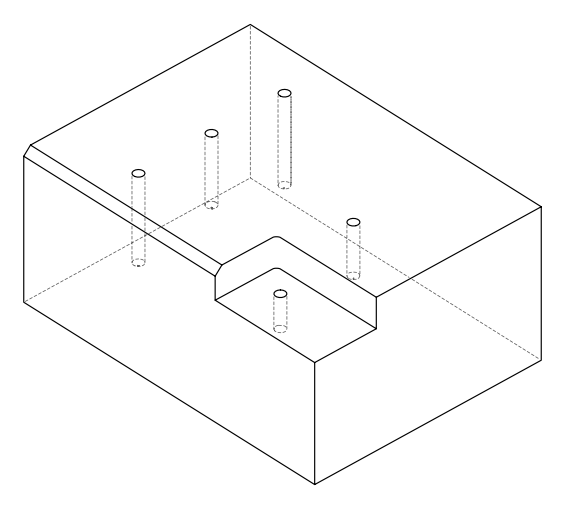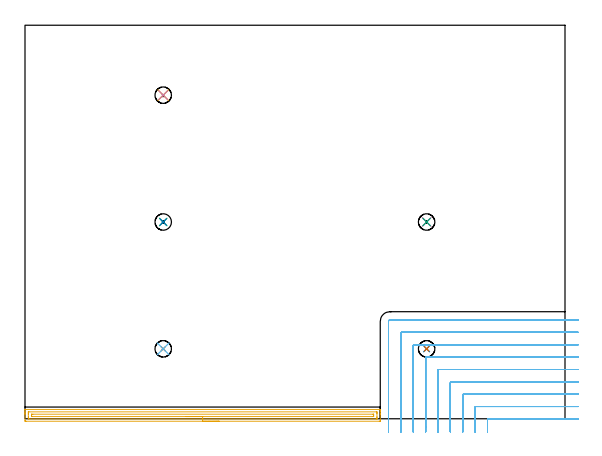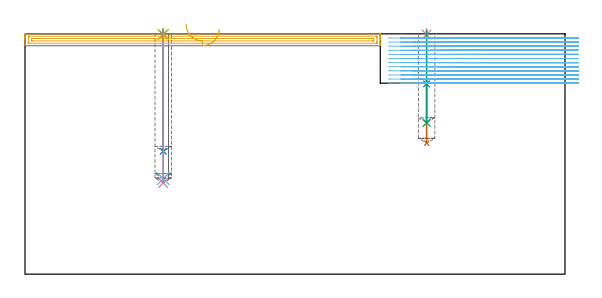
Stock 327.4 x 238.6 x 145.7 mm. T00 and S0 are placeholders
(PLAN: 12 operations, 3 tool changes, 36.3 min)
(1 SPOT_DRILL | STEP1POCKET | NXT0321_9005460120000 | 0.03 min | 1 mm3)
(2 SPOT_DRILL_1 | STEP1POCKET_1 | NXT0321_9005460120000 | 0.03 min | 3266 mm3)
(3 SPOT_DRILL_2 | STEP1POCKET_2 | NXT0321_9005460120000 | 0.03 min | 1 mm3)
(4 SPOT_DRILL_3 | STEP1POCKET_3 | NXT0321_9005460120000 | 0.03 min | 1 mm3)
(5 SPOT_DRILL_4 | STEP1POCKET_4 | NXT0321_9005460120000 | 0.03 min | 1 mm3)
(6 DRILL_BLIND_HOLE_INTO_CENTER | STEP1POCKET | UGT0301_495 | 0.36 min | 6717 mm3)
(7 DRILL_BLIND_HOLE_INTO_CENTER_1 | STEP1POCKET_1 | UGT0301_495 | 0.16 min | 2749 mm3)
(8 DRILL_BLIND_HOLE_INTO_CENTER_2 | STEP1POCKET_2 | UGT0301_495 | 0.29 min | 5416 mm3)
(9 DRILL_BLIND_HOLE_INTO_CENTER_3 | STEP1POCKET_3 | UGT0301_495 | 0.23 min | 4063 mm3)
(10 DRILL_BLIND_HOLE_INTO_CENTER_4 | STEP1POCKET_4 | UGT0301_495 | 0.37 min | 6919 mm3)
(11 AREA_MILL | FG_CHAMFER_SURFACE | UGT0205_001 | 5.36 min | 5544 mm3)
(12 MILL_CORNER_NOTCH_RECTANGULAR | CORNER_NOTCH_RECTANGULAR | NXT0201_013 | Follow Part, ap 2.5, ae 75% | 29.36 min | 213692 mm3)
(TOOL NXT0321_9005460120000 | NC Spot Drill, 142deg, 12mm, Carbide, Uncoated | D12 PA142 FL30 Z2)
(TOOL UGT0301_495 | Carbide Drill 10.0 mm | D10 PA118 FL90.5 Z2)
(TOOL UGT0205_001 | Chamfer Mill 20 x 3 x 45 deg. | D20 FL50 Z2)
(TOOL NXT0201_013 | ENDMILL 10mm | D10 FL30 Z4)
(OP 1 SPOT_DRILL)
G17 G21 G94 G90
T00 M6
G54
G17 G0 G90 X83.8 Y42.4 S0 M3
G43 Z155.7 H0
G94 G81 G98 Z145.27 F250. R148.7
G80
M5
M2
(OP 2 SPOT_DRILL_1)
G17 G21 G94 G90
T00 M6
G54
G17 G0 G90 X243.5 Y42.4 S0 M3
G43 Z155.7 H0
G94 G81 G98 Z115.37 F250. R118.8
G80
M5
M2
(OP 3 SPOT_DRILL_2)
G17 G21 G94 G90
T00 M6
G54
G17 G0 G90 X83.8 Y119.3 S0 M3
G43 Z155.7 H0
G94 G81 G98 Z145.27 F250. R148.7
G80
M5
M2
(OP 4 SPOT_DRILL_3)
G17 G21 G94 G90
T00 M6
G54
G17 G0 G90 X243.5 Y119.3 S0 M3
G43 Z155.7 H0
G94 G81 G98 Z145.27 F250. R148.7
G80
M5
M2
(OP 5 SPOT_DRILL_4)
G17 G21 G94 G90
T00 M6
G54
G17 G0 G90 X83.8 Y196.2 S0 M3
G43 Z155.7 H0
G94 G81 G98 Z145.27 F250. R148.7
G80
M5
M2
(OP 6 DRILL_BLIND_HOLE_INTO_CENTER)
G17 G21 G94 G90
T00 M6
G54
G17 G0 G90 X83.8 Y42.4 S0 M3
G43 Z155.7 H0
G94 G81 G98 Z57.9 F250. R147.7
G80
M5
M2
(OP 7 DRILL_BLIND_HOLE_INTO_CENTER_1)
G17 G21 G94 G90
T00 M6
G54
G17 G0 G90 X243.5 Y42.4 S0 M3
G43 Z155.7 H0
G94 G81 G98 Z79.4 F250. R117.8
G80
M5
M2
(OP 8 DRILL_BLIND_HOLE_INTO_CENTER_2)
G17 G21 G94 G90
T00 M6
G54
G17 G0 G90 X83.8 Y119.3 S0 M3
G43 Z155.7 H0
G94 G81 G98 Z74.5 F250. R147.7
G80
M5
M2
(OP 9 DRILL_BLIND_HOLE_INTO_CENTER_3)
G17 G21 G94 G90
T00 M6
G54
G17 G0 G90 X243.5 Y119.3 S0 M3
G43 Z155.7 H0
G94 G81 G98 Z91.8 F250. R147.7
G80
M5
M2
(OP 10 DRILL_BLIND_HOLE_INTO_CENTER_4)
G17 G21 G94 G90
T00 M6
G54
G17 G0 G90 X83.8 Y196.2 S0 M3
G43 Z155.7 H0
G94 G81 G98 Z55.3 F250. R147.7
G80
M5
M2
(OP 11 AREA_MILL)
G17 G21 G94 G90
T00 M6
G54
G17 G0 G90 X117.7 Y-1.5 S1061 M3
G43 Z155.7 H0
Z148.6
G94 G1 X117.662 Z147.728 F250.
X117.548 Z146.864
X117.359 Z146.012
X117.097 Z145.18
X116.763 Z144.374
X116.36 Z143.6
X115.892 Z142.864
X115.36 Z142.172
X114.771 Z141.529
X114.128 Z140.94
X113.436 Z140.408
X112.7 Z139.94
X111.926 Z139.537
X111.12 Z139.203
X110.288 Z138.941
X109.437 Z138.752
X108.572 Z138.638
X107.7 Z138.6
X0.606
X0.143 Y-1.495 Z138.603
X0.009 Y-1.491 Z138.606
X0. Y-1.038 Z139.059
Y2.491 Z142.585
Y3.058 Z143.155
Y3.373 Z143.469
Y3.941 Z144.037
Y4.256 Z144.35
Y5.27 Z145.37
X0.007 Y5.593 Z145.684
X0.008 Y5.597 Z145.688
X0.159 Y5.6 Z145.7
X215.241
X215.392 Y5.597 Z145.688
X215.393 Y5.593 Z145.684
X215.4 Y5.27 Z145.369
Y4.885 Z144.984
Y4.256 Z144.35
Y3.059 Z143.155
Y2.491 Z142.585
Y-0.754 Z139.342
X215.397 Y-1.038 Z139.059
X215.391 Y-1.491 Z138.606
X215.257 Y-1.495 Z138.603
X214.795 Y-1.5 Z138.6
X107.7
Y-0.086 Z140.014
X2.39 Y-0.085 Z140.015
X2.319
X2.02 Y-0.079 Z140.021
X2.01 Y0.018 Z140.118
X2.003 Y0.227 Z140.327
X2.001 Y0.727 Z140.827
X2. Y1.113 Z141.213
Y2.877 Z142.977
X2.001 Y3.373 Z143.473
X2.002 Y3.757 Z143.857
X2.01 Y4.145 Z144.245
X2.014 Y4.18 Z144.28
X2.032 Y4.181 Z144.281
X2.082 Y4.184 Z144.284
X2.185 Y4.185 Z144.285
X2.39 Y4.186 Z144.286
X213.01 Y4.185 Z144.285
X213.081
X213.38 Y4.179 Z144.279
X213.39 Y4.082 Z144.182
X213.397 Y3.873 Z143.973
X213.399 Y3.373 Z143.473
X213.4 Y2.988 Z143.088
Y1.223 Z141.323
Y0.727 Z140.827
X213.398 Y0.343 Z140.443
X213.39 Y-0.045 Z140.055
X213.386 Y-0.08 Z140.02
X213.368 Y-0.081 Z140.019
X213.318 Y-0.084 Z140.016
X213.215 Y-0.085 Z140.015
X213.01 Y-0.086 Z140.014
X107.7
Y1.328 Z141.428
X4.459 Y1.329 Z141.429
X4.175 Y1.331 Z141.431
X4.081 Y1.332 Z141.432
X4.015 Y1.335 Z141.435
X4.009 Y1.436 Z141.536
X4.003 Y1.609 Z141.709
X4.001 Y1.782 Z141.882
Y2.491 Z142.591
Y2.663 Z142.763
X4.006 Y2.722 Z142.822
X4.01 Y2.762 Z142.862
X4.035 Y2.765 Z142.865
X4.175 Y2.767 Z142.867
X4.785 Y2.771 Z142.871
X210.942
X211.225 Y2.769 Z142.869
X211.319 Y2.768 Z142.868
X211.385 Y2.765 Z142.865
X211.391 Y2.664 Z142.764
X211.397 Y2.491 Z142.591
X211.399 Y2.318 Z142.418
X211.4 Y1.609 Z141.709
X211.399 Y1.437 Z141.537
X211.394 Y1.378 Z141.478
X211.39 Y1.338 Z141.438
X211.365 Y1.335 Z141.435
X211.225 Y1.333 Z141.433
X210.615 Y1.329 Z141.429
X107.7 Y1.328 Z141.428
X106.828 Z141.467
X105.964 Z141.58
X105.112 Z141.769
X104.28 Z142.032
X103.474 Z142.365
X102.7 Z142.768
X101.964 Z143.237
X101.272 Z143.768
X100.629 Z144.357
X100.04 Z145.001
X99.509 Z145.693
X99.04 Z146.428
X98.637 Z147.202
X98.303 Z148.008
X98.041 Z148.84
X97.852 Z149.692
X97.738 Z150.557
X97.7 Z151.428
G0 Z155.7
M5
M2
(OP 12 MILL_CORNER_NOTCH_RECTANGULAR)
G17 G21 G94 G90
T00 M6
G54
G17 G0 G90 X335.399 Y-0.1 S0 M3
G43 Z155.7 H0
Z143.208
G94 G1 X332.399 F250.
X280.895 F500.
G3 X280.4 Y-0.595 R0.5
G1 Y-4.912
Y-5.
X280.396 Y-8. F250.
G0 Z155.7
X335.4 Y7.4
Z143.208
G1 X332.4
X273.396 F500.
G3 X272.9 Y6.904 R0.5
G1 Y-4.912
Y-5.
X272.895 Y-8. F250.
G0 Z155.7
X335.4 Y14.9
Z143.208
G1 X332.4
X265.896 F500.
G3 X265.4 Y14.404 R0.5
G1 Y-4.912
Y-5.
X265.394 Y-8. F250.
G0 Z155.7
X335.4 Y22.4
Z143.208
G1 X332.4
X258.396 F500.
G3 X257.9 Y21.904 R0.5
G1 Y-4.912
Y-5.
X257.893 Y-8. F250.
G0 Z155.7
X335.4 Y29.9
Z143.208
G1 X332.4
X250.896 F500.
G3 X250.4 Y29.404 R0.5
G1 Y-4.912
Y-5.
X250.391 Y-8. F250.
G0 Z155.7
X335.4 Y37.4
Z143.208
G1 X332.4
X243.397 F500.
G3 X242.9 Y36.903 R0.5
G1 Y-4.912
Y-5.
X242.888 Y-8. F250.
G0 Z155.7
X335.4 Y44.9
Z143.208
G1 X332.4
X235.897 F500.
G3 X235.4 Y44.403 R0.5
G1 Y-4.912
Y-5.
X235.382 Y-8. F250.
G0 Z155.7
X335.4 Y52.4
Z143.208
G1 X332.4
X228.397 F500.
G3 X227.9 Y51.903 R0.5
G1 Y-4.912
X227.899 Y-5.
X227.864 Y-8. F250.
G0 Z155.7
X335.4 Y59.9
Z143.208
G1 X332.4
X221.3 F500.
G3 X220.4 Y59. R0.9
G1 Y-4.912
Y-7.912 F250.
G0 Z155.7
X335.399 Y-0.1
Z140.717
G1 X332.399
X280.895 F500.
G3 X280.4 Y-0.595 R0.5
G1 Y-5.
Y-8. F250.
G0 Z155.7
X335.4 Y7.4
Z140.717
G1 X332.4
X273.396 F500.
G3 X272.9 Y6.905 R0.5
G1 Y-5.
Y-8. F250.
G0 Z155.7
X335.4 Y14.9
Z140.717
G1 X332.4
X265.896 F500.
G3 X265.4 Y14.404 R0.5
G1 Y-5.
Y-8. F250.
G0 Z155.7
X335.4 Y22.4
Z140.717
G1 X332.4
X258.396 F500.
G3 X257.9 Y21.904 R0.5
G1 Y-5.
Y-8. F250.
G0 Z155.7
X335.4 Y29.9
Z140.717
G1 X332.4
X250.896 F500.
G3 X250.4 Y29.404 R0.5
G1 Y-5.
Y-8. F250.
G0 Z155.7
X335.4 Y37.4
Z140.717
G1 X332.4
X243.397 F500.
G3 X242.9 Y36.903 R0.5
G1 Y-5.
Y-8. F250.
G0 Z155.7
X335.4 Y44.9
Z140.717
G1 X332.4
X235.897 F500.
G3 X235.4 Y44.403 R0.5
G1 Y-5.
Y-8. F250.
G0 Z155.7
X335.4 Y52.4
Z140.717
G1 X332.4
X228.397 F500.
G3 X227.9 Y51.903 R0.5
G1 Y-5.
Y-8. F250.
G0 Z155.7
X335.4 Y59.9
Z140.717
G1 X332.4
X221.3 F500.
G3 X220.4 Y59. R0.9
G1 Y-5.
Y-8. F250.
G0 Z155.7
X335.399 Y-0.1
Z138.225
G1 X332.399
X280.895 F500.
G3 X280.4 Y-0.595 R0.5
G1 Y-5.
Y-8. F250.
G0 Z155.7
X335.4 Y7.4
Z138.225
G1 X332.4
X273.395 F500.
G3 X272.9 Y6.905 R0.5
G1 Y-5.
Y-8. F250.
G0 Z155.7
X335.4 Y14.9
Z138.225
G1 X332.4
X265.896 F500.
G3 X265.4 Y14.404 R0.5
G1 Y-5.
Y-8. F250.
G0 Z155.7
X335.4 Y22.4
Z138.225
G1 X332.4
X258.396 F500.
G3 X257.9 Y21.904 R0.5
G1 Y-5.
Y-8. F250.
G0 Z155.7
X335.4 Y29.9
Z138.225
G1 X332.4
X250.896 F500.
G3 X250.4 Y29.404 R0.5
G1 Y-5.
Y-8. F250.
G0 Z155.7
X335.4 Y37.4
Z138.225
G1 X332.4
X243.397 F500.
G3 X242.9 Y36.903 R0.5
G1 Y-5.
Y-8. F250.
G0 Z155.7
X335.4 Y44.9
Z138.225
G1 X332.4
X235.897 F500.
G3 X235.4 Y44.403 R0.5
G1 Y-5.
Y-8. F250.
G0 Z155.7
X335.4 Y52.4
Z138.225
G1 X332.4
X228.397 F500.
G3 X227.9 Y51.903 R0.5
G1 Y-5.
Y-8. F250.
G0 Z155.7
X335.4 Y59.9
Z138.225
G1 X332.4
X221.3 F500.
G3 X220.4 Y59. R0.9
G1 Y-5.
Y-8. F250.
G0 Z155.7
X335.399 Y-0.1
Z135.733
G1 X332.399
X280.895 F500.
G3 X280.4 Y-0.595 R0.5
G1 Y-5.
Y-8. F250.
G0 Z155.7
X335.4 Y7.4
Z135.733
G1 X332.4
X273.395 F500.
G3 X272.9 Y6.904 R0.5
G1 Y-5.
Y-8. F250.
G0 Z155.7
X335.4 Y14.9
Z135.733
G1 X332.4
X265.896 F500.
G3 X265.4 Y14.404 R0.5
G1 Y-5.
Y-8. F250.
G0 Z155.7
X335.4 Y22.4
Z135.733
G1 X332.4
X258.396 F500.
G3 X257.9 Y21.904 R0.5
G1 Y-5.
Y-8. F250.
G0 Z155.7
X335.4 Y29.9
Z135.733
G1 X332.4
X250.896 F500.
G3 X250.4 Y29.404 R0.5
G1 Y-5.
Y-8. F250.
G0 Z155.7
X335.4 Y37.4
Z135.733
G1 X332.4
X243.397 F500.
G3 X242.9 Y36.903 R0.5
G1 Y-5.
Y-8. F250.
G0 Z155.7
X335.4 Y44.9
Z135.733
G1 X332.4
X235.897 F500.
G3 X235.4 Y44.403 R0.5
G1 Y-5.
Y-8. F250.
G0 Z155.7
X335.4 Y52.4
Z135.733
G1 X332.4
X228.397 F500.
G3 X227.9 Y51.903 R0.5
G1 Y-5.
Y-8. F250.
G0 Z155.7
X335.4 Y59.9
Z135.733
G1 X332.4
X221.3 F500.
G3 X220.4 Y59. R0.9
G1 Y-5.
Y-8. F250.
G0 Z155.7
X335.399 Y-0.1
Z133.242
G1 X332.399
X280.895 F500.
G3 X280.4 Y-0.595 R0.5
G1 Y-5.
Y-8. F250.
G0 Z155.7
X335.4 Y7.4
Z133.242
G1 X332.4
X273.395 F500.
G3 X272.9 Y6.904 R0.5
G1 Y-5.
Y-8. F250.
G0 Z155.7
X335.4 Y14.9
Z133.242
G1 X332.4
X265.896 F500.
G3 X265.4 Y14.404 R0.5
G1 Y-5.
Y-8. F250.
G0 Z155.7
X335.4 Y22.4
Z133.242
G1 X332.4
X258.396 F500.
G3 X257.9 Y21.904 R0.5
G1 Y-5.
Y-8. F250.
G0 Z155.7
X335.4 Y29.9
Z133.242
G1 X332.4
X250.896 F500.
G3 X250.4 Y29.404 R0.5
G1 Y-5.
Y-8. F250.
G0 Z155.7
X335.4 Y37.4
Z133.242
G1 X332.4
X243.397 F500.
G3 X242.9 Y36.903 R0.5
G1 Y-5.
Y-8. F250.
G0 Z155.7
X335.4 Y44.9
Z133.242
G1 X332.4
X235.897 F500.
G3 X235.4 Y44.403 R0.5
G1 Y-5.
Y-8. F250.
G0 Z155.7
X335.4 Y52.4
Z133.242
G1 X332.4
X228.397 F500.
G3 X227.9 Y51.903 R0.5
G1 Y-5.
Y-8. F250.
G0 Z155.7
X335.4 Y59.9
Z133.242
G1 X332.4
X221.3 F500.
G3 X220.4 Y59. R0.9
G1 Y-5.
Y-8. F250.
G0 Z155.7
X335.399 Y-0.1
Z130.75
G1 X332.399
X280.895 F500.
G3 X280.4 Y-0.595 R0.5
G1 Y-5.
Y-8. F250.
G0 Z155.7
X335.4 Y7.4
Z130.75
G1 X332.4
X273.395 F500.
G3 X272.9 Y6.904 R0.5
G1 Y-5.
Y-8. F250.
G0 Z155.7
X335.4 Y14.9
Z130.75
G1 X332.4
X265.896 F500.
G3 X265.4 Y14.404 R0.5
G1 Y-5.
Y-8. F250.
G0 Z155.7
X335.4 Y22.4
Z130.75
G1 X332.4
X258.396 F500.
G3 X257.9 Y21.904 R0.5
G1 Y-5.
Y-8. F250.
G0 Z155.7
X335.4 Y29.9
Z130.75
G1 X332.4
X250.896 F500.
G3 X250.4 Y29.404 R0.5
G1 Y-5.
Y-8. F250.
G0 Z155.7
X335.4 Y37.4
Z130.75
G1 X332.4
X243.397 F500.
G3 X242.9 Y36.903 R0.5
G1 Y-5.
Y-8. F250.
G0 Z155.7
X335.4 Y44.9
Z130.75
G1 X332.4
X235.897 F500.
G3 X235.4 Y44.403 R0.5
G1 Y-5.
Y-8. F250.
G0 Z155.7
X335.4 Y52.4
Z130.75
G1 X332.4
X228.397 F500.
G3 X227.9 Y51.903 R0.5
G1 Y-5.
Y-8. F250.
G0 Z155.7
X335.4 Y59.9
Z130.75
G1 X332.4
X221.3 F500.
G3 X220.4 Y59. R0.9
G1 Y-5.
Y-8. F250.
G0 Z155.7
X335.399 Y-0.1
Z128.258
G1 X332.399
X280.895 F500.
G3 X280.4 Y-0.595 R0.5
G1 Y-5.
Y-8. F250.
G0 Z155.7
X335.4 Y7.4
Z128.258
G1 X332.4
X273.395 F500.
G3 X272.9 Y6.904 R0.5
G1 Y-5.
Y-8. F250.
G0 Z155.7
X335.4 Y14.9
Z128.258
G1 X332.4
X265.896 F500.
G3 X265.4 Y14.404 R0.5
G1 Y-5.
Y-8. F250.
G0 Z155.7
X335.4 Y22.4
Z128.258
G1 X332.4
X258.396 F500.
G3 X257.9 Y21.904 R0.5
G1 Y-5.
Y-8. F250.
G0 Z155.7
X335.4 Y29.9
Z128.258
G1 X332.4
X250.896 F500.
G3 X250.4 Y29.404 R0.5
G1 Y-5.
Y-8. F250.
G0 Z155.7
X335.4 Y37.4
Z128.258
G1 X332.4
X243.397 F500.
G3 X242.9 Y36.903 R0.5
G1 Y-5.
Y-8. F250.
G0 Z155.7
X335.4 Y44.9
Z128.258
G1 X332.4
X235.897 F500.
G3 X235.4 Y44.403 R0.5
G1 Y-5.
Y-8. F250.
G0 Z155.7
X335.4 Y52.4
Z128.258
G1 X332.4
X228.397 F500.
G3 X227.9 Y51.903 R0.5
G1 Y-5.
Y-8. F250.
G0 Z155.7
X335.4 Y59.9
Z128.258
G1 X332.4
X221.3 F500.
G3 X220.4 Y59. R0.9
G1 Y-5.
Y-8. F250.
G0 Z155.7
X335.399 Y-0.1
Z125.767
G1 X332.399
X280.895 F500.
G3 X280.4 Y-0.595 R0.5
G1 Y-5.
Y-8. F250.
G0 Z155.7
X335.4 Y7.4
Z125.767
G1 X332.4
X273.395 F500.
G3 X272.9 Y6.904 R0.5
G1 Y-5.
Y-8. F250.
G0 Z155.7
X335.4 Y14.9
Z125.767
G1 X332.4
X265.896 F500.
G3 X265.4 Y14.404 R0.5
G1 Y-5.
Y-8. F250.
G0 Z155.7
X335.4 Y22.4
Z125.767
G1 X332.4
X258.396 F500.
G3 X257.9 Y21.904 R0.5
G1 Y-5.
Y-8. F250.
G0 Z155.7
X335.4 Y29.9
Z125.767
G1 X332.4
X250.896 F500.
G3 X250.4 Y29.404 R0.5
G1 Y-5.
Y-8. F250.
G0 Z155.7
X335.4 Y37.4
Z125.767
G1 X332.4
X243.397 F500.
G3 X242.9 Y36.903 R0.5
G1 Y-5.
Y-8. F250.
G0 Z155.7
X335.4 Y44.9
Z125.767
G1 X332.4
X235.897 F500.
G3 X235.4 Y44.403 R0.5
G1 Y-5.
Y-8. F250.
G0 Z155.7
X335.4 Y52.4
Z125.767
G1 X332.4
X228.397 F500.
G3 X227.9 Y51.903 R0.5
G1 Y-5.
Y-8. F250.
G0 Z155.7
X335.4 Y59.9
Z125.767
G1 X332.4
X221.3 F500.
G3 X220.4 Y59. R0.9
G1 Y-5.
Y-8. F250.
G0 Z155.7
X335.399 Y-0.1
Z123.275
G1 X332.399
X280.895 F500.
G3 X280.4 Y-0.595 R0.5
G1 Y-5.
Y-8. F250.
G0 Z155.7
X335.4 Y7.4
Z123.275
G1 X332.4
X273.395 F500.
G3 X272.9 Y6.904 R0.5
G1 Y-5.
Y-8. F250.
G0 Z155.7
X335.4 Y14.9
Z123.275
G1 X332.4
X265.896 F500.
G3 X265.4 Y14.404 R0.5
G1 Y-5.
Y-8. F250.
G0 Z155.7
X335.4 Y22.4
Z123.275
G1 X332.4
X258.396 F500.
G3 X257.9 Y21.904 R0.5
G1 Y-5.
Y-8. F250.
G0 Z155.7
X335.4 Y29.9
Z123.275
G1 X332.4
X250.896 F500.
G3 X250.4 Y29.404 R0.5
G1 Y-5.
Y-8. F250.
G0 Z155.7
X335.4 Y37.4
Z123.275
G1 X332.4
X243.397 F500.
G3 X242.9 Y36.903 R0.5
G1 Y-5.
Y-8. F250.
G0 Z155.7
X335.4 Y44.9
Z123.275
G1 X332.4
X235.897 F500.
G3 X235.4 Y44.403 R0.5
G1 Y-5.
Y-8. F250.
G0 Z155.7
X335.4 Y52.4
Z123.275
G1 X332.4
X228.397 F500.
G3 X227.9 Y51.903 R0.5
G1 Y-5.
Y-8. F250.
G0 Z155.7
X335.4 Y59.9
Z123.275
G1 X332.4
X221.3 F500.
G3 X220.4 Y59. R0.9
G1 Y-5.
Y-8. F250.
G0 Z155.7
X335.399 Y-0.1
Z120.783
G1 X332.399
X280.895 F500.
G3 X280.4 Y-0.595 R0.5
G1 Y-5.
Y-8. F250.
G0 Z155.7
X335.4 Y7.4
Z120.783
G1 X332.4
X273.395 F500.
G3 X272.9 Y6.904 R0.5
G1 Y-5.
Y-8. F250.
G0 Z155.7
X335.4 Y14.9
Z120.783
G1 X332.4
X265.896 F500.
G3 X265.4 Y14.404 R0.5
G1 Y-5.
Y-8. F250.
G0 Z155.7
X335.4 Y22.4
Z120.783
G1 X332.4
X258.396 F500.
G3 X257.9 Y21.904 R0.5
G1 Y-5.
Y-8. F250.
G0 Z155.7
X335.4 Y29.9
Z120.783
G1 X332.4
X250.896 F500.
G3 X250.4 Y29.404 R0.5
G1 Y-5.
Y-8. F250.
G0 Z155.7
X335.4 Y37.4
Z120.783
G1 X332.4
X243.397 F500.
G3 X242.9 Y36.903 R0.5
G1 Y-5.
Y-8. F250.
G0 Z155.7
X335.4 Y44.9
Z120.783
G1 X332.4
X235.897 F500.
G3 X235.4 Y44.403 R0.5
G1 Y-5.
Y-8. F250.
G0 Z155.7
X335.4 Y52.4
Z120.783
G1 X332.4
X228.397 F500.
G3 X227.9 Y51.903 R0.5
G1 Y-5.
Y-8. F250.
G0 Z155.7
X335.4 Y59.9
Z120.783
G1 X332.4
X221.3 F500.
G3 X220.4 Y59. R0.9
G1 Y-5.
Y-8. F250.
G0 Z155.7
X335.399 Y-0.1
Z118.292
G1 X332.399
X280.895 F500.
G3 X280.4 Y-0.595 R0.5
G1 Y-5.
Y-8. F250.
G0 Z155.7
X335.4 Y7.4
Z118.292
G1 X332.4
X273.395 F500.
G3 X272.9 Y6.904 R0.5
G1 Y-5.
Y-8. F250.
G0 Z155.7
X335.4 Y14.9
Z118.292
G1 X332.4
X265.896 F500.
G3 X265.4 Y14.404 R0.5
G1 Y-5.
Y-8. F250.
G0 Z155.7
X335.4 Y22.4
Z118.292
G1 X332.4
X258.396 F500.
G3 X257.9 Y21.904 R0.5
G1 Y-5.
Y-8. F250.
G0 Z155.7
X335.4 Y29.9
Z118.292
G1 X332.4
X250.896 F500.
G3 X250.4 Y29.404 R0.5
G1 Y-5.
Y-8. F250.
G0 Z155.7
X335.4 Y37.4
Z118.292
G1 X332.4
X243.397 F500.
G3 X242.9 Y36.903 R0.5
G1 Y-5.
Y-8. F250.
G0 Z155.7
X335.4 Y44.9
Z118.292
G1 X332.4
X235.897 F500.
G3 X235.4 Y44.403 R0.5
G1 Y-5.
Y-8. F250.
G0 Z155.7
X335.4 Y52.4
Z118.292
G1 X332.4
X228.397 F500.
G3 X227.9 Y51.903 R0.5
G1 Y-5.
Y-8. F250.
G0 Z155.7
X335.4 Y59.9
Z118.292
G1 X332.4
X221.3 F500.
G3 X220.4 Y59. R0.9
G1 Y-5.
Y-8. F250.
G0 Z155.7
X335.399 Y-0.1
Z115.8
G1 X332.399
X280.895 F500.
G3 X280.4 Y-0.595 R0.5
G1 Y-5.
Y-8. F250.
G0 Z155.7
X335.4 Y7.4
Z115.8
G1 X332.4
X273.395 F500.
G3 X272.9 Y6.904 R0.5
G1 Y-5.
Y-8. F250.
G0 Z155.7
X335.4 Y14.9
Z115.8
G1 X332.4
X265.896 F500.
G3 X265.4 Y14.404 R0.5
G1 Y-5.
Y-8. F250.
G0 Z155.7
X335.4 Y22.4
Z115.8
G1 X332.4
X258.396 F500.
G3 X257.9 Y21.904 R0.5
G1 Y-5.
Y-8. F250.
G0 Z155.7
X335.4 Y29.9
Z115.8
G1 X332.4
X250.896 F500.
G3 X250.4 Y29.404 R0.5
G1 Y-5.
Y-8. F250.
G0 Z155.7
X335.4 Y37.4
Z115.8
G1 X332.4
X243.397 F500.
G3 X242.9 Y36.903 R0.5
G1 Y-5.
Y-8. F250.
G0 Z155.7
X335.4 Y44.9
Z115.8
G1 X332.4
X235.897 F500.
G3 X235.4 Y44.403 R0.5
G1 Y-5.
Y-8. F250.
G0 Z155.7
X335.4 Y52.4
Z115.8
G1 X332.4
X228.397 F500.
G3 X227.9 Y51.903 R0.5
G1 Y-5.
Y-8. F250.
G0 Z155.7
X335.4 Y59.9
Z115.8
G1 X332.4
X221.3 F500.
G3 X220.4 Y59. R0.9
G1 Y-5.
Y-8. F250.
G0 Z155.7
M5
M2
